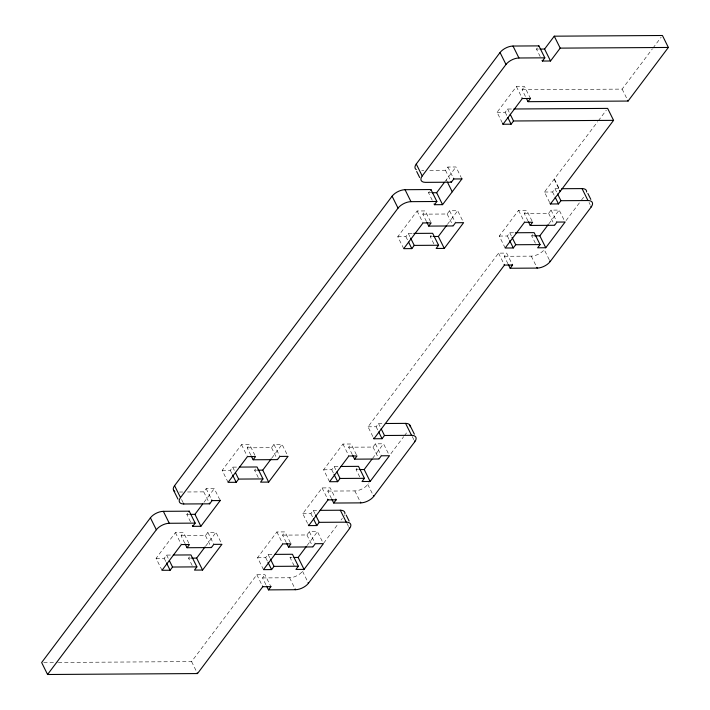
<?xml version="1.0" encoding="UTF-8"?>
<svg xmlns="http://www.w3.org/2000/svg" width="710" height="710" viewBox="0 0 710 710"><rect width="100%" height="100%" fill="white"/><g stroke="black" fill="none" stroke-linecap="round" stroke-linejoin="round"><path stroke-width="0.53" stroke-dasharray="3.55 2.66" d="M190.537 521.859L186.828 514.386L187.884 512.975M187.564 491.977L203.743 491.87L206.166 488.657L214.278 488.604L219.47 499.059M432.23 200.229L428.52 192.756L429.577 191.354M429.798 170.338L445.445 170.24L447.859 167.027L455.971 166.974L461.163 177.429M540.186 56.569L536.476 49.096L537.39 47.889M162.013 570.299L156.076 558.344L175.414 532.615L183.526 532.562L189.463 544.517M228.105 482.347L222.168 470.393L241.506 444.664L249.618 444.62L255.556 456.566M403.706 248.669L397.777 236.714L417.107 210.985L425.228 210.932L431.156 222.887M203.965 502.325L214.278 488.604M445.099 181.449L455.971 166.974M502.254 122.759L497.062 112.295L516.401 86.567L524.512 86.513L529.704 96.977M156.076 558.344L164.196 558.3L166.61 555.078L171.039 555.051M184.76 543.132L181.112 535.784L183.526 532.562M222.168 470.393L230.288 470.348L232.702 467.127L237.131 467.1M250.852 455.19L247.204 447.832L249.618 444.62M397.777 236.714L405.889 236.67L408.303 233.448L412.732 233.421M426.461 221.502L422.805 214.154L425.228 210.932M497.062 112.295L505.174 112.251L507.597 109.029L513.845 108.994M525.435 96.454L522.098 89.735L524.512 86.513M192.188 565.497L188.54 558.14L190.954 554.927M181.112 535.784L205.456 535.624L207.87 532.411L215.991 532.358L221.919 544.313M258.28 477.546L254.624 470.189L255.84 468.582M247.204 447.832L271.548 447.682L273.962 444.46L282.074 444.416L288.011 456.361M433.881 243.867L430.233 236.51L432.647 233.297M422.805 214.154L447.149 214.003L449.563 210.781L457.684 210.728L463.612 222.683M205.678 546.088L215.991 532.358M271.761 458.136L282.074 444.416M447.371 224.458L457.684 210.728M263.49 569.642L257.561 557.687L276.891 531.959L285.012 531.905L290.94 543.86M329.555 481.726L323.618 469.78L342.957 444.043L351.068 443.998L357.006 455.944M505.183 248.012L499.254 236.057L518.593 210.329L526.705 210.275L532.633 222.23M257.561 557.687L265.673 557.643L268.087 554.421L272.516 554.395M286.245 542.476L282.589 535.127L285.012 531.905M323.618 469.78L331.739 469.727L334.153 466.505L338.581 466.479M352.302 454.569L348.654 447.211L351.068 443.998M499.254 236.057L507.366 236.013L509.789 232.791L514.209 232.765M527.938 220.845L524.291 213.497L526.705 210.275M58.3 662.448L191.585 661.605L256.842 574.763L264.954 574.718L270.146 585.173M307.581 523.368L302.762 513.658L322.1 487.93L330.212 487.877L335.031 497.586M372.839 436.526L368.02 426.817L498.535 253.142L506.647 253.088L511.839 263.543M549.647 202.483L544.455 192.028L597.669 121.667M598.335 120.789L606.313 110.174M522.098 89.735L622.146 89.105L652.357 48.901M652.987 48.067L661.17 37.177M265.877 584.658L262.54 577.931L264.954 574.718M302.762 513.658L310.873 513.605L313.296 510.392L316.678 510.366M331.499 498.562L327.798 491.089L330.212 487.877M368.02 426.817L376.131 426.763L378.554 423.55L381.936 423.524M507.943 263.774L504.233 256.301L506.647 253.088M544.455 192.028L552.575 191.975L554.989 188.762L560.057 188.727M294.126 565.764L290.017 557.483L291.224 555.877M282.589 535.127L306.933 534.967L309.356 531.754L317.468 531.701L323.396 543.656M359.73 476.925L356.083 469.576L357.29 467.961M348.654 447.211L372.998 447.06L375.412 443.839L383.533 443.794L389.462 455.74M535.367 243.21L531.71 235.853L532.917 234.247M524.291 213.497L548.635 213.346L551.049 210.124L559.16 210.071L565.098 222.026M307.155 545.431L317.468 531.701M372.572 458.376L383.533 443.794M548.848 223.801L559.16 210.071M262.54 577.931L289.582 577.762A10.242 5.076 -26.4 0 0 302.531 571.275L304.457 568.719M323.724 543.088L338.484 523.439M341.057 520.022L342.335 518.309M327.798 491.089L354.84 490.921A10.242 5.076 -26.4 0 0 367.789 484.442L369.076 482.729M390.908 453.681L403.741 436.597M404.389 435.745L407.593 431.467M566.056 220.606L580.185 201.809M581.463 200.096L584.037 196.679M536.476 49.096L538.508 49.088M421.687 170.391L423.852 170.382M428.52 192.756L431.565 192.738M430.233 236.51L432.257 236.501M531.71 235.853L534.754 235.835M504.233 256.301L531.284 256.132A10.242 5.076 -26.4 0 0 544.233 249.645L549.425 260.108M254.624 470.189L256.656 470.18M356.083 469.576L358.106 469.559M179.47 492.021L182.71 492.003M186.828 514.386L188.86 514.377M188.54 558.14L190.564 558.131M290.017 557.483L292.041 557.474M43.727 662.536L57.261 662.448M622.146 89.105L627.338 99.56M589.025 202.439L590.134 204.684M516.401 86.567L521.584 97.021M554.474 179.16L559.294 188.869M554.128 179.16L558.947 188.869M554.989 188.762L556.844 192.499M552.575 191.975L554.794 196.457M507.597 109.029L509.443 112.766M505.174 112.251L507.029 115.978M551.049 210.124L556.977 222.079M548.635 213.346L554.563 225.292M518.593 210.329L524.521 222.283M531.284 256.132L536.476 266.587M509.789 232.791L511.608 236.474M507.366 236.013L509.194 239.687M498.535 253.142L503.727 263.596M447.859 167.027L453.051 177.482M445.445 170.24L450.264 179.949M446.306 179.843L447.043 181.334M449.563 210.781L455.5 222.736M447.149 214.003L453.086 225.949M417.107 210.985L423.045 222.94M408.303 233.448L410.131 237.131M405.889 236.67L407.717 240.344M412.217 436.481L414.072 440.218M378.554 423.55L380.036 426.541M376.131 426.763L377.986 430.5M375.412 443.839L381.35 455.793M372.998 447.06L378.927 459.006M367.789 484.442L372.608 494.151M342.957 444.043L348.894 455.997M354.84 490.921L360.032 501.375M334.153 466.505L335.981 470.189M331.739 469.727L333.558 473.401M346.959 523.323L348.814 527.06M322.1 487.93L326.919 497.639M313.296 510.392L315.151 514.12M310.873 513.605L312.728 517.341M273.962 444.46L279.9 456.415M271.548 447.682L277.477 459.627M309.356 531.754L315.284 543.709M306.933 534.967L312.87 546.922M241.506 444.664L247.435 456.619M302.531 571.275L307.35 580.984M276.891 531.959L282.829 543.913M289.582 577.762L294.774 588.217M232.702 467.127L234.531 470.81M230.288 470.348L232.108 474.023M268.087 554.421L269.915 558.096M265.673 557.643L267.954 562.231M256.842 574.763L262.034 585.226M206.166 488.657L211.349 499.112M203.743 491.87L208.562 501.579M207.87 532.411L213.808 544.366M205.456 535.624L211.385 547.579M181.565 499.503L183.047 502.494M175.414 532.615L181.343 544.57M166.61 555.078L168.439 558.752M164.196 558.3L166.016 561.974M191.585 661.605L196.776 672.059M344.643 514.83A10.242 5.076 -26.4 0 1 344.368 515.433"/><path stroke-width="1.06" d="M192.392 525.586L192.756 526.341L195.179 523.119L189.242 511.173L163.353 511.333A10.242 5.076 -26.4 0 0 150.405 517.821L41.642 662.545L47.57 674.5L197.513 673.559L262.771 586.717L270.883 586.664L270.519 585.919M174.846 491.435A10.242 5.076 -26.4 0 1 174.571 485.658L392.097 196.191A10.242 5.076 -26.4 0 1 405.046 189.703L430.943 189.543L436.872 201.489L434.458 204.711L434.085 203.956M416.317 169.681A10.242 5.076 -26.4 0 1 416.264 164.028L500.053 52.522A10.242 5.076 -26.4 0 1 513.002 46.044L538.899 45.884L544.827 57.829L542.413 61.051L542.041 60.297M47.57 674.5L156.333 529.766A10.242 5.076 -26.4 0 1 169.282 523.279L195.179 523.119M219.843 499.804L220.207 500.559L212.095 500.603L209.681 503.825L183.784 503.985A10.242 5.076 -26.4 0 1 180.509 497.603L398.035 208.137A10.242 5.076 -26.4 0 1 410.983 201.658L436.872 201.489M461.535 178.183L461.908 178.929L453.788 178.973L451.374 182.195L425.388 182.355A10.242 5.076 -26.4 0 1 422.202 175.974L505.99 64.477A10.242 5.076 -26.4 0 1 518.939 57.989L544.827 57.829M188.789 511.777L189.242 511.173M430.491 190.147L430.943 189.543M538.446 46.487L538.899 45.884M189.872 514.368L194.939 514.333L202.678 504.047M432.07 192.738L436.641 192.703L444.495 182.257M540.026 49.07L544.597 49.043L554.261 36.183L662.43 35.5L668.359 47.455L628.075 101.06L528.027 101.681L526.545 98.699M192.756 526.341L200.877 526.288L220.207 500.559M434.458 204.711L442.57 204.657L461.908 178.929M502.627 123.504L502.991 124.25L522.329 98.521L530.441 98.468L530.068 97.723M542.413 61.051L550.525 60.998L560.199 48.129L668.359 47.455M185.221 544.055L187.041 547.729L189.463 544.517L181.343 544.57L162.013 570.299L170.125 570.245L172.539 567.033L196.883 566.873L190.954 554.927L173.249 555.034M251.313 456.104L253.133 459.778L255.556 456.566L247.435 456.619L228.105 482.347L236.217 482.294L238.631 479.081L262.975 478.93L257.047 466.976L239.341 467.091M426.914 222.425L428.742 226.099L431.156 222.887L423.045 222.94L403.706 248.669L411.818 248.615L414.241 245.403L438.585 245.252L432.647 233.297L413.841 233.412M502.991 124.25L511.111 124.197L513.525 120.984L613.573 120.354L607.645 108.399L513.845 108.994M528.027 101.681L530.441 98.468M191.576 558.122L196.652 558.096L205.03 546.94M257.668 470.171L262.744 470.144L271.122 458.988M433.277 236.492L438.345 236.465L446.723 225.31M196.883 566.873L194.469 570.095L202.581 570.041L221.919 544.313L213.808 544.366L211.385 547.579L187.041 547.729M262.975 478.93L260.561 482.143L268.673 482.09L288.011 456.361L279.9 456.415L277.477 459.627L253.133 459.778M438.585 245.252L436.162 248.464L444.282 248.411L463.612 222.683L455.5 222.736L453.086 225.949L428.742 226.099M286.698 543.398L288.526 547.073L290.94 543.86L282.829 543.913L263.49 569.642L271.602 569.589L274.024 566.376L298.369 566.216L292.431 554.27L274.726 554.377M352.764 455.483L354.583 459.166L357.006 455.944L348.894 455.997L329.555 481.726L337.667 481.673L340.081 478.46L364.425 478.309L358.497 466.355L340.791 466.47M528.391 221.768L530.219 225.443L532.633 222.23L524.521 222.283L505.183 248.012L513.303 247.959L515.717 244.746L540.061 244.595L534.133 232.64L515.318 232.756M308.326 524.859L308.69 525.604L328.029 499.875L336.141 499.822L335.777 499.077M373.584 438.017L373.948 438.771L504.464 265.087L512.584 265.034L512.212 264.289M550.019 203.229L550.392 203.974L560.403 191.114L613.573 120.354M266.614 586.149L268.469 589.886L270.883 586.664M308.69 525.604L316.811 525.56L319.225 522.338L346.276 522.169A10.242 5.076 -26.4 0 1 349.551 528.551L308.468 583.229A10.242 5.076 -26.4 0 1 295.52 589.708L268.469 589.886M331.872 499.308L333.727 503.044L336.141 499.822M373.948 438.771L382.069 438.718L384.483 435.496L411.534 435.328A10.242 5.076 -26.4 0 1 414.809 441.709L373.726 496.388A10.242 5.076 -26.4 0 1 360.778 502.875L333.727 503.044M508.307 264.519L510.162 268.256L512.584 265.034M550.392 203.974L558.504 203.93L560.918 200.708L587.969 200.54A10.242 5.076 -26.4 0 1 591.253 206.921L550.161 261.599A10.242 5.076 -26.4 0 1 537.213 268.087L510.162 268.256M294.073 557.457L298.129 557.439L306.507 546.283M359.127 469.55L364.195 469.523L371.925 459.228M534.754 235.835L539.822 235.809L548.209 224.653M298.369 566.216L295.946 569.438L304.066 569.384L323.396 543.656L315.284 543.709L312.87 546.922L288.526 547.073M364.425 478.309L362.011 481.522L370.123 481.469L389.462 455.74L381.35 455.793L378.927 459.006L354.583 459.166M540.061 244.595L537.647 247.808L545.759 247.755L565.098 222.026L556.977 222.079L554.563 225.292L530.219 225.443M561.752 188.718L582.04 188.594A10.242 5.076 -26.4 0 1 586.629 192.019M385.317 423.506L405.596 423.382A10.242 5.076 -26.4 0 1 410.194 426.808M320.059 510.348L340.339 510.224A10.242 5.076 -26.4 0 1 344.936 513.649M627.702 100.305L628.075 101.06M554.261 36.183L560.199 48.129M544.597 49.043L550.525 60.998M587.845 193.431L590.809 199.404M513.002 46.044L518.939 57.989M590.88 206.175L591.253 206.921M582.04 188.594L587.969 200.54M500.053 52.522L505.99 64.477M521.957 97.776L522.329 98.521M560.03 190.36L560.403 191.114M559.684 190.369L560.057 191.114M557.581 193.99L560.918 200.708M555.167 197.202L558.504 203.93M510.188 114.257L513.525 120.984M507.774 117.478L511.111 124.197M539.822 235.809L545.759 247.755M549.788 260.854L550.161 261.599M536.84 267.333L537.213 268.087M512.07 237.388L515.717 244.746M509.647 240.61L513.303 247.959M504.1 264.342L504.464 265.087M453.424 178.228L453.788 178.973M451.001 181.449L451.374 182.195M447.415 182.079L452.234 191.789M436.641 192.703L442.57 204.657M416.264 164.028L422.202 175.974M416.699 171.518L419.663 177.491M438.345 236.465L444.282 248.411M405.046 189.703L410.983 201.658M392.097 196.191L398.035 208.137M410.584 238.045L414.241 245.403M408.623 242.181L411.818 248.615M409.918 425.228L414.374 434.192M405.596 423.382L411.534 435.328M414.445 440.963L414.809 441.709M381.146 428.778L384.483 435.496M378.732 431.991L382.069 438.718M364.195 469.523L370.123 481.469M373.353 495.642L373.726 496.388M360.405 502.121L360.778 502.875M336.895 472.026L340.081 478.46M334.019 474.324L337.667 481.673M346.143 515.052L349.116 521.034M340.339 510.224L346.276 522.169M349.187 527.805L349.551 528.551M327.656 499.13L328.029 499.875M315.515 514.874L319.225 522.338M313.474 518.832L316.811 525.56M262.744 470.144L268.673 482.09M298.129 557.439L304.066 569.384M308.096 582.484L308.468 583.229M295.147 588.963L295.52 589.708M235.436 472.647L238.631 479.081M232.569 474.946L236.217 482.294M270.368 559.019L274.024 566.376M267.954 562.231L271.602 569.589M262.398 585.972L262.771 586.717M211.722 499.858L212.095 500.603M209.308 503.079L209.681 503.825M194.939 514.333L200.877 526.288M174.571 485.658L180.509 497.603M183.42 503.239L183.784 503.985M173.533 490.184L177.979 499.148M196.652 558.096L202.581 570.041M163.353 511.333L169.282 523.279M150.405 517.821L156.333 529.766M169.344 560.598L172.539 567.033M166.477 562.888L170.125 570.245M197.14 672.814L197.513 673.559"/></g></svg>
